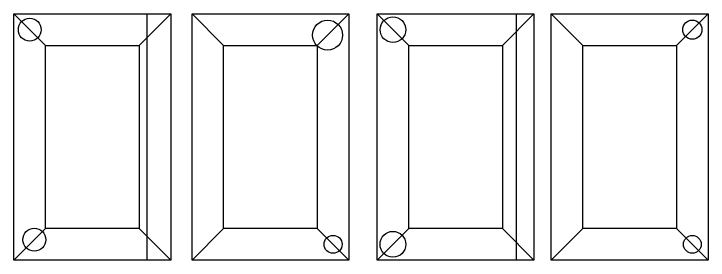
# Model space of a CAD drawing. Header units: millimetres. Extents: x -44117 to 256353, y -2095463 to 65325.
# Drawn here: x -8701 to -6505, y 28050 to 28829 of the extents above; entities that cross this region are included whole.
import ezdxf

# ---------------------------------------------------------------- set-up
doc = ezdxf.new("R2010")
doc.units = ezdxf.units.MM
doc.header["$LTSCALE"] = 10

msp = doc.modelspace()

# ---------------------------------------------------------------- linework, layer by layer
for p, q in [((-8601.48905, 28729.11908), (-8701.48905, 28829.11908)), ((-8305.20083, 28729.11908), (-8205.20083, 28829.11908)), ((-8279.76053, 28049.65454), (-8279.76053, 28829.11908)), ((-8037.95994, 28729.11908), (-8137.95994, 28829.11908)), ((-7741.67172, 28729.11908), (-7641.67172, 28829.11908)), ((-7452.26935, 28729.11908), (-7552.26935, 28829.11908)), ((-7155.98113, 28729.11908), (-7055.98113, 28829.11908)), ((-7111.54574, 28049.65454), (-7111.54574, 28829.11908)), ((-6901.40385, 28729.11908), (-7001.40385, 28829.11908)), ((-6605.11563, 28729.11908), (-6505.11563, 28829.11908)), ((-8601.48905, 28149.65454), (-8701.48905, 28049.65454)), ((-8305.20083, 28149.65454), (-8205.20083, 28049.65454)), ((-8037.95994, 28149.65454), (-8137.95994, 28049.65454)), ((-7741.67172, 28149.65454), (-7641.67172, 28049.65454)), ((-7452.26935, 28149.65454), (-7552.26935, 28049.65454)), ((-7155.98113, 28149.65454), (-7055.98113, 28049.65454)), ((-6901.40385, 28149.65454), (-7001.40385, 28049.65454)), ((-6605.11563, 28149.65454), (-6505.11563, 28049.65454))]:
    msp.add_line(p, q)
for points in [[(-8701.48905, 28829.11908), (-8205.20083, 28829.11908), (-8205.20083, 28049.65454), (-8701.48905, 28049.65454)], [(-8137.95994, 28829.11908), (-7641.67172, 28829.11908), (-7641.67172, 28049.65454), (-8137.95994, 28049.65454)], [(-7552.26935, 28829.11908), (-7055.98113, 28829.11908), (-7055.98113, 28049.65454), (-7552.26935, 28049.65454)], [(-7001.40385, 28829.11908), (-6505.11563, 28829.11908), (-6505.11563, 28049.65454), (-7001.40385, 28049.65454)], [(-8601.48905, 28729.11908), (-8305.20083, 28729.11908), (-8305.20083, 28149.65454), (-8601.48905, 28149.65454)], [(-8037.95994, 28729.11908), (-7741.67172, 28729.11908), (-7741.67172, 28149.65454), (-8037.95994, 28149.65454)], [(-7452.26935, 28729.11908), (-7155.98113, 28729.11908), (-7155.98113, 28149.65454), (-7452.26935, 28149.65454)], [(-6901.40385, 28729.11908), (-6605.11563, 28729.11908), (-6605.11563, 28149.65454), (-6901.40385, 28149.65454)]]:
    msp.add_lwpolyline(points, close=True)
for centre, radius in [((-7502.26935, 28779.11908), 40.68561), ((-8651.48905, 28779.11908), 35.92257), ((-7709.00744, 28761.78336), 47.57295), ((-6555.11563, 28779.11908), 30.39268), ((-8636.80288, 28114.34071), 36.3792), ((-7502.26935, 28099.65454), 40.91717), ((-7691.67172, 28099.65454), 28.41453), ((-6555.11563, 28099.65454), 28.1309)]:
    msp.add_circle(centre, radius)

doc.saveas('drawing.dxf')
